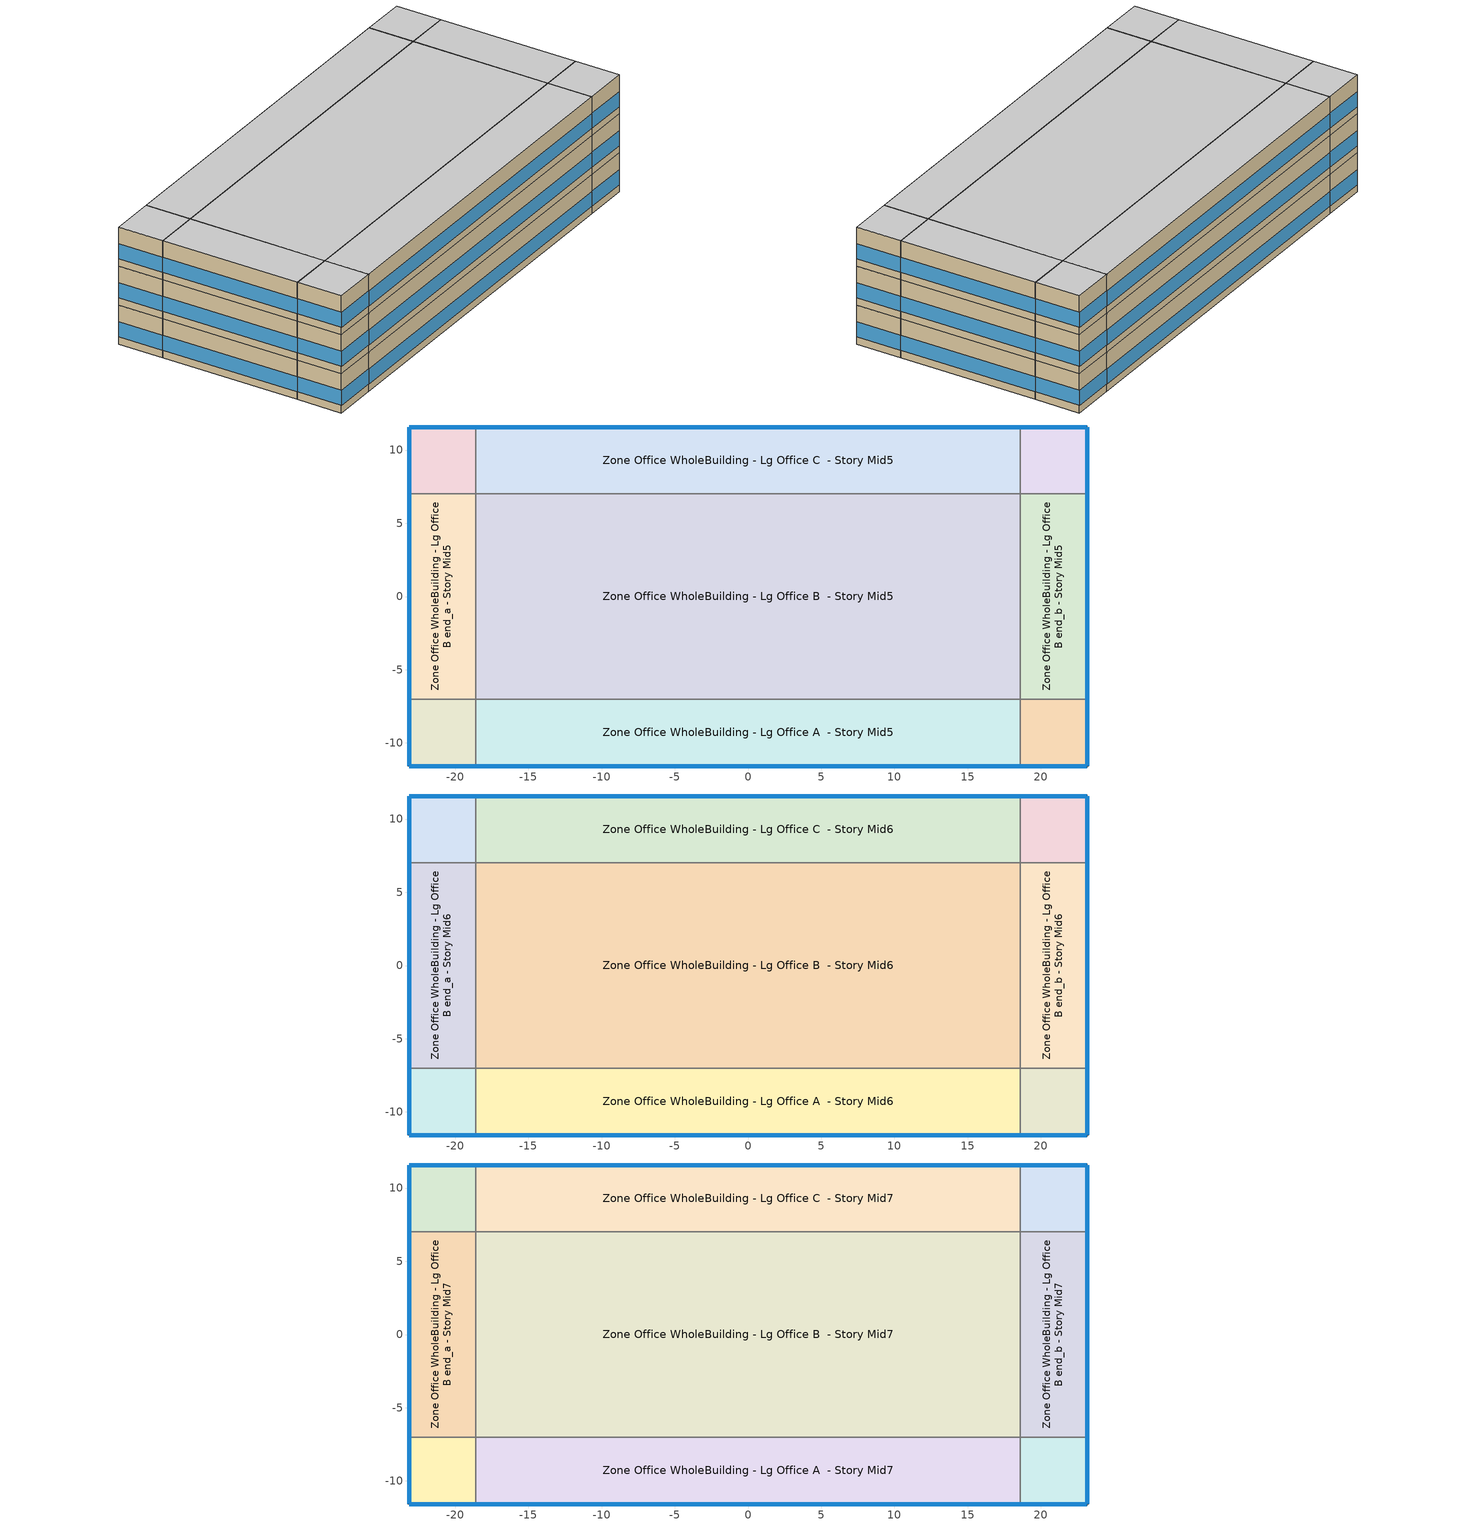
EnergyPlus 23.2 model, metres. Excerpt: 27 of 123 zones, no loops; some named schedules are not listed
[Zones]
Zone Office WholeBuilding - Lg Office A  - Story Mid5
 floor adiabatic (Typical Interior Floor): -18.58,-11.58 -18.58,-7 18.58,-7 18.58,-11.58 z19.81
 wall outside (Typical Insulated Steel Framed Exterior Wall R-4.44): -18.58,-11.58 18.58,-11.58 z19.81:23.77
 wall to Zone Office WholeBuilding - Lg Office A end_a - Story Mid5 (Typical Interior Wall): -18.58,-7 -18.58,-11.58 z19.81:23.77
 wall to Zone Office WholeBuilding - Lg Office B  - Story Mid5 (Typical Interior Wall): 18.58,-7 -18.58,-7 z19.81:23.77
 wall to Zone Office WholeBuilding - Lg Office A end_b - Story Mid5 (Typical Interior Wall): 18.58,-11.58 18.58,-7 z19.81:23.77
 window (U 1.22 SHGC 0.54 Simple Glazing Window U-1.22 SHGC 0.54): -18.55,-11.58 18.55,-11.58 z20.57:22.08
 ceiling adiabatic (Typical Interior Ceiling): 18.58,-11.58 18.58,-7 -18.58,-7 -18.58,-11.58 z23.77
Zone Office WholeBuilding - Lg Office A end_a - Story Mid5
 floor adiabatic (Typical Interior Floor): -23.15,-11.58 -23.15,-7 -18.58,-7 -18.58,-11.58 z19.81
 wall outside (Typical Insulated Steel Framed Exterior Wall R-4.44): -23.15,-7 -23.15,-11.58 -18.58,-11.58 z19.81:23.77
 wall to Zone Office WholeBuilding - Lg Office B end_a - Story Mid5 (Typical Interior Wall): -18.58,-7 -23.15,-7 z19.81:23.77
 window (U 1.22 SHGC 0.54 Simple Glazing Window U-1.22 SHGC 0.54): -23.15,-7.03 -23.15,-11.55 / -23.13,-11.58 -18.6,-11.58 z20.57:22.1
 ceiling adiabatic (Typical Interior Ceiling): -18.58,-11.58 -18.58,-7 -23.15,-7 -23.15,-11.58 z23.77
Zone Office WholeBuilding - Lg Office A end_b - Story Mid5
 floor adiabatic (Typical Interior Floor): 18.58,-11.58 18.58,-7 23.15,-7 23.15,-11.58 z19.81
 wall outside (Typical Insulated Steel Framed Exterior Wall R-4.44): 18.58,-11.58 23.15,-11.58 23.15,-7 z19.81:23.77
 wall to Zone Office WholeBuilding - Lg Office B end_b - Story Mid5 (Typical Interior Wall): 23.15,-7 18.58,-7 z19.81:23.77
 window (U 1.22 SHGC 0.54 Simple Glazing Window U-1.22 SHGC 0.54): 23.15,-11.55 23.15,-7.03 / 18.6,-11.58 23.13,-11.58 z20.57:22.1
 ceiling adiabatic (Typical Interior Ceiling): 23.15,-11.58 23.15,-7 18.58,-7 18.58,-11.58 z23.77
Zone Office WholeBuilding - Lg Office B  - Story Mid5
 floor adiabatic (Typical Interior Floor): -18.58,-7 -18.58,7 18.58,7 18.58,-7 z19.81
 wall to Zone Office WholeBuilding - Lg Office B end_a - Story Mid5 (Typical Interior Wall): -18.58,7 -18.58,-7 z19.81:23.77
 wall to Zone Office WholeBuilding - Lg Office C  - Story Mid5 (Typical Interior Wall): 18.58,7 -18.58,7 z19.81:23.77
 wall to Zone Office WholeBuilding - Lg Office B end_b - Story Mid5 (Typical Interior Wall): 18.58,-7 18.58,7 z19.81:23.77
 ceiling adiabatic (Typical Interior Ceiling): 18.58,-7 18.58,7 -18.58,7 -18.58,-7 z23.77
Zone Office WholeBuilding - Lg Office B end_a - Story Mid5
 floor adiabatic (Typical Interior Floor): -23.15,-7 -23.15,7 -18.58,7 -18.58,-7 z19.81
 wall outside (Typical Insulated Steel Framed Exterior Wall R-4.44): -23.15,7 -23.15,-7 z19.81:23.77
 wall to Zone Office WholeBuilding - Lg Office C end_a - Story Mid5 (Typical Interior Wall): -18.58,7 -23.15,7 z19.81:23.77
 window (U 1.22 SHGC 0.54 Simple Glazing Window U-1.22 SHGC 0.54): -23.15,6.98 -23.15,-6.98 z20.57:22.09
 ceiling adiabatic (Typical Interior Ceiling): -18.58,-7 -18.58,7 -23.15,7 -23.15,-7 z23.77
Zone Office WholeBuilding - Lg Office B end_b - Story Mid5
 floor adiabatic (Typical Interior Floor): 18.58,-7 18.58,7 23.15,7 23.15,-7 z19.81
 wall outside (Typical Insulated Steel Framed Exterior Wall R-4.44): 23.15,-7 23.15,7 z19.81:23.77
 wall to Zone Office WholeBuilding - Lg Office C end_b - Story Mid5 (Typical Interior Wall): 23.15,7 18.58,7 z19.81:23.77
 window (U 1.22 SHGC 0.54 Simple Glazing Window U-1.22 SHGC 0.54): 23.15,-6.98 23.15,6.98 z20.57:22.09
 ceiling adiabatic (Typical Interior Ceiling): 23.15,-7 23.15,7 18.58,7 18.58,-7 z23.77
Zone Office WholeBuilding - Lg Office C  - Story Mid5
 floor adiabatic (Typical Interior Floor): -18.58,7 -18.58,11.58 18.58,11.58 18.58,7 z19.81
 wall outside (Typical Insulated Steel Framed Exterior Wall R-4.44): 18.58,11.58 -18.58,11.58 z19.81:23.77
 wall to Zone Office WholeBuilding - Lg Office C end_a - Story Mid5 (Typical Interior Wall): -18.58,11.58 -18.58,7 z19.81:23.77
 wall to Zone Office WholeBuilding - Lg Office C end_b - Story Mid5 (Typical Interior Wall): 18.58,7 18.58,11.58 z19.81:23.77
 window (U 1.22 SHGC 0.54 Simple Glazing Window U-1.22 SHGC 0.54): 18.55,11.58 -18.55,11.58 z20.57:22.08
 ceiling adiabatic (Typical Interior Ceiling): 18.58,7 18.58,11.58 -18.58,11.58 -18.58,7 z23.77
Zone Office WholeBuilding - Lg Office C end_a - Story Mid5
 floor adiabatic (Typical Interior Floor): -23.15,7 -23.15,11.58 -18.58,11.58 -18.58,7 z19.81
 wall outside (Typical Insulated Steel Framed Exterior Wall R-4.44): -18.58,11.58 -23.15,11.58 -23.15,7 z19.81:23.77
 window (U 1.22 SHGC 0.54 Simple Glazing Window U-1.22 SHGC 0.54): -23.15,11.55 -23.15,7.03 / -18.6,11.58 -23.13,11.58 z20.57:22.1
 ceiling adiabatic (Typical Interior Ceiling): -18.58,7 -18.58,11.58 -23.15,11.58 -23.15,7 z23.77
Zone Office WholeBuilding - Lg Office C end_b - Story Mid5
 floor adiabatic (Typical Interior Floor): 18.58,7 18.58,11.58 23.15,11.58 23.15,7 z19.81
 wall outside (Typical Insulated Steel Framed Exterior Wall R-4.44): 23.15,7 23.15,11.58 18.58,11.58 z19.81:23.77
 window (U 1.22 SHGC 0.54 Simple Glazing Window U-1.22 SHGC 0.54): 23.13,11.58 18.6,11.58 / 23.15,7.03 23.15,11.55 z20.57:22.1
 ceiling adiabatic (Typical Interior Ceiling): 23.15,7 23.15,11.58 18.58,11.58 18.58,7 z23.77
Zone Office WholeBuilding - Lg Office A  - Story Mid6
 floor adiabatic (Typical Interior Floor): -18.58,-11.58 -18.58,-7 18.58,-7 18.58,-11.58 z23.77
 wall outside (Typical Insulated Steel Framed Exterior Wall R-4.44): -18.58,-11.58 18.58,-11.58 z23.77:27.74
 wall to Zone Office WholeBuilding - Lg Office A end_a - Story Mid6 (Typical Interior Wall): -18.58,-7 -18.58,-11.58 z23.77:27.74
 wall to Zone Office WholeBuilding - Lg Office B  - Story Mid6 (Typical Interior Wall): 18.58,-7 -18.58,-7 z23.77:27.74
 wall to Zone Office WholeBuilding - Lg Office A end_b - Story Mid6 (Typical Interior Wall): 18.58,-11.58 18.58,-7 z23.77:27.74
 window (U 1.22 SHGC 0.54 Simple Glazing Window U-1.22 SHGC 0.54): -18.55,-11.58 18.55,-11.58 z24.54:26.04
 ceiling adiabatic (Typical Interior Ceiling): 18.58,-11.58 18.58,-7 -18.58,-7 -18.58,-11.58 z27.74
Zone Office WholeBuilding - Lg Office A end_a - Story Mid6
 floor adiabatic (Typical Interior Floor): -23.15,-11.58 -23.15,-7 -18.58,-7 -18.58,-11.58 z23.77
 wall outside (Typical Insulated Steel Framed Exterior Wall R-4.44): -23.15,-7 -23.15,-11.58 -18.58,-11.58 z23.77:27.74
 wall to Zone Office WholeBuilding - Lg Office B end_a - Story Mid6 (Typical Interior Wall): -18.58,-7 -23.15,-7 z23.77:27.74
 window (U 1.22 SHGC 0.54 Simple Glazing Window U-1.22 SHGC 0.54): -23.15,-7.03 -23.15,-11.55 / -23.13,-11.58 -18.6,-11.58 z24.54:26.06
 ceiling adiabatic (Typical Interior Ceiling): -18.58,-11.58 -18.58,-7 -23.15,-7 -23.15,-11.58 z27.74
Zone Office WholeBuilding - Lg Office A end_b - Story Mid6
 floor adiabatic (Typical Interior Floor): 18.58,-11.58 18.58,-7 23.15,-7 23.15,-11.58 z23.77
 wall outside (Typical Insulated Steel Framed Exterior Wall R-4.44): 18.58,-11.58 23.15,-11.58 23.15,-7 z23.77:27.74
 wall to Zone Office WholeBuilding - Lg Office B end_b - Story Mid6 (Typical Interior Wall): 23.15,-7 18.58,-7 z23.77:27.74
 window (U 1.22 SHGC 0.54 Simple Glazing Window U-1.22 SHGC 0.54): 23.15,-11.55 23.15,-7.03 / 18.6,-11.58 23.13,-11.58 z24.54:26.06
 ceiling adiabatic (Typical Interior Ceiling): 23.15,-11.58 23.15,-7 18.58,-7 18.58,-11.58 z27.74
Zone Office WholeBuilding - Lg Office B  - Story Mid6
 floor adiabatic (Typical Interior Floor): -18.58,-7 -18.58,7 18.58,7 18.58,-7 z23.77
 wall to Zone Office WholeBuilding - Lg Office B end_a - Story Mid6 (Typical Interior Wall): -18.58,7 -18.58,-7 z23.77:27.74
 wall to Zone Office WholeBuilding - Lg Office C  - Story Mid6 (Typical Interior Wall): 18.58,7 -18.58,7 z23.77:27.74
 wall to Zone Office WholeBuilding - Lg Office B end_b - Story Mid6 (Typical Interior Wall): 18.58,-7 18.58,7 z23.77:27.74
 ceiling adiabatic (Typical Interior Ceiling): 18.58,-7 18.58,7 -18.58,7 -18.58,-7 z27.74
Zone Office WholeBuilding - Lg Office B end_a - Story Mid6
 floor adiabatic (Typical Interior Floor): -23.15,-7 -23.15,7 -18.58,7 -18.58,-7 z23.77
 wall outside (Typical Insulated Steel Framed Exterior Wall R-4.44): -23.15,7 -23.15,-7 z23.77:27.74
 wall to Zone Office WholeBuilding - Lg Office C end_a - Story Mid6 (Typical Interior Wall): -18.58,7 -23.15,7 z23.77:27.74
 window (U 1.22 SHGC 0.54 Simple Glazing Window U-1.22 SHGC 0.54): -23.15,6.98 -23.15,-6.98 z24.54:26.05
 ceiling adiabatic (Typical Interior Ceiling): -18.58,-7 -18.58,7 -23.15,7 -23.15,-7 z27.74
Zone Office WholeBuilding - Lg Office B end_b - Story Mid6
 floor adiabatic (Typical Interior Floor): 18.58,-7 18.58,7 23.15,7 23.15,-7 z23.77
 wall outside (Typical Insulated Steel Framed Exterior Wall R-4.44): 23.15,-7 23.15,7 z23.77:27.74
 wall to Zone Office WholeBuilding - Lg Office C end_b - Story Mid6 (Typical Interior Wall): 23.15,7 18.58,7 z23.77:27.74
 window (U 1.22 SHGC 0.54 Simple Glazing Window U-1.22 SHGC 0.54): 23.15,-6.98 23.15,6.98 z24.54:26.05
 ceiling adiabatic (Typical Interior Ceiling): 23.15,-7 23.15,7 18.58,7 18.58,-7 z27.74
Zone Office WholeBuilding - Lg Office C  - Story Mid6
 floor adiabatic (Typical Interior Floor): -18.58,7 -18.58,11.58 18.58,11.58 18.58,7 z23.77
 wall outside (Typical Insulated Steel Framed Exterior Wall R-4.44): 18.58,11.58 -18.58,11.58 z23.77:27.74
 wall to Zone Office WholeBuilding - Lg Office C end_a - Story Mid6 (Typical Interior Wall): -18.58,11.58 -18.58,7 z23.77:27.74
 wall to Zone Office WholeBuilding - Lg Office C end_b - Story Mid6 (Typical Interior Wall): 18.58,7 18.58,11.58 z23.77:27.74
 window (U 1.22 SHGC 0.54 Simple Glazing Window U-1.22 SHGC 0.54): 18.55,11.58 -18.55,11.58 z24.54:26.04
 ceiling adiabatic (Typical Interior Ceiling): 18.58,7 18.58,11.58 -18.58,11.58 -18.58,7 z27.74
Zone Office WholeBuilding - Lg Office C end_a - Story Mid6
 floor adiabatic (Typical Interior Floor): -23.15,7 -23.15,11.58 -18.58,11.58 -18.58,7 z23.77
 wall outside (Typical Insulated Steel Framed Exterior Wall R-4.44): -18.58,11.58 -23.15,11.58 -23.15,7 z23.77:27.74
 window (U 1.22 SHGC 0.54 Simple Glazing Window U-1.22 SHGC 0.54): -23.15,11.55 -23.15,7.03 / -18.6,11.58 -23.13,11.58 z24.54:26.06
 ceiling adiabatic (Typical Interior Ceiling): -18.58,7 -18.58,11.58 -23.15,11.58 -23.15,7 z27.74
Zone Office WholeBuilding - Lg Office C end_b - Story Mid6
 floor adiabatic (Typical Interior Floor): 18.58,7 18.58,11.58 23.15,11.58 23.15,7 z23.77
 wall outside (Typical Insulated Steel Framed Exterior Wall R-4.44): 23.15,7 23.15,11.58 18.58,11.58 z23.77:27.74
 window (U 1.22 SHGC 0.54 Simple Glazing Window U-1.22 SHGC 0.54): 23.13,11.58 18.6,11.58 / 23.15,7.03 23.15,11.55 z24.54:26.06
 ceiling adiabatic (Typical Interior Ceiling): 23.15,7 23.15,11.58 18.58,11.58 18.58,7 z27.74
Zone Office WholeBuilding - Lg Office A  - Story Mid7
 floor adiabatic (Typical Interior Floor): -18.58,-11.58 -18.58,-7 18.58,-7 18.58,-11.58 z27.74
 wall outside (Typical Insulated Steel Framed Exterior Wall R-4.44): -18.58,-11.58 18.58,-11.58 z27.74:31.7
 wall to Zone Office WholeBuilding - Lg Office A end_a - Story Mid7 (Typical Interior Wall): -18.58,-7 -18.58,-11.58 z27.74:31.7
 wall to Zone Office WholeBuilding - Lg Office B  - Story Mid7 (Typical Interior Wall): 18.58,-7 -18.58,-7 z27.74:31.7
 wall to Zone Office WholeBuilding - Lg Office A end_b - Story Mid7 (Typical Interior Wall): 18.58,-11.58 18.58,-7 z27.74:31.7
 window (U 1.22 SHGC 0.54 Simple Glazing Window U-1.22 SHGC 0.54): -18.55,-11.58 18.55,-11.58 z28.5:30.01
 ceiling adiabatic (Typical Interior Ceiling): 18.58,-11.58 18.58,-7 -18.58,-7 -18.58,-11.58 z31.7
Zone Office WholeBuilding - Lg Office A end_a - Story Mid7
 floor adiabatic (Typical Interior Floor): -23.15,-11.58 -23.15,-7 -18.58,-7 -18.58,-11.58 z27.74
 wall outside (Typical Insulated Steel Framed Exterior Wall R-4.44): -23.15,-7 -23.15,-11.58 -18.58,-11.58 z27.74:31.7
 wall to Zone Office WholeBuilding - Lg Office B end_a - Story Mid7 (Typical Interior Wall): -18.58,-7 -23.15,-7 z27.74:31.7
 window (U 1.22 SHGC 0.54 Simple Glazing Window U-1.22 SHGC 0.54): -23.15,-7.03 -23.15,-11.55 / -23.13,-11.58 -18.6,-11.58 z28.5:30.02
 ceiling adiabatic (Typical Interior Ceiling): -18.58,-11.58 -18.58,-7 -23.15,-7 -23.15,-11.58 z31.7
Zone Office WholeBuilding - Lg Office A end_b - Story Mid7
 floor adiabatic (Typical Interior Floor): 18.58,-11.58 18.58,-7 23.15,-7 23.15,-11.58 z27.74
 wall outside (Typical Insulated Steel Framed Exterior Wall R-4.44): 18.58,-11.58 23.15,-11.58 23.15,-7 z27.74:31.7
 wall to Zone Office WholeBuilding - Lg Office B end_b - Story Mid7 (Typical Interior Wall): 23.15,-7 18.58,-7 z27.74:31.7
 window (U 1.22 SHGC 0.54 Simple Glazing Window U-1.22 SHGC 0.54): 23.15,-11.55 23.15,-7.03 / 18.6,-11.58 23.13,-11.58 z28.5:30.02
 ceiling adiabatic (Typical Interior Ceiling): 23.15,-11.58 23.15,-7 18.58,-7 18.58,-11.58 z31.7
Zone Office WholeBuilding - Lg Office B  - Story Mid7
 floor adiabatic (Typical Interior Floor): -18.58,-7 -18.58,7 18.58,7 18.58,-7 z27.74
 wall to Zone Office WholeBuilding - Lg Office B end_a - Story Mid7 (Typical Interior Wall): -18.58,7 -18.58,-7 z27.74:31.7
 wall to Zone Office WholeBuilding - Lg Office C  - Story Mid7 (Typical Interior Wall): 18.58,7 -18.58,7 z27.74:31.7
 wall to Zone Office WholeBuilding - Lg Office B end_b - Story Mid7 (Typical Interior Wall): 18.58,-7 18.58,7 z27.74:31.7
 ceiling adiabatic (Typical Interior Ceiling): 18.58,-7 18.58,7 -18.58,7 -18.58,-7 z31.7
Zone Office WholeBuilding - Lg Office B end_a - Story Mid7
 floor adiabatic (Typical Interior Floor): -23.15,-7 -23.15,7 -18.58,7 -18.58,-7 z27.74
 wall outside (Typical Insulated Steel Framed Exterior Wall R-4.44): -23.15,7 -23.15,-7 z27.74:31.7
 wall to Zone Office WholeBuilding - Lg Office C end_a - Story Mid7 (Typical Interior Wall): -18.58,7 -23.15,7 z27.74:31.7
 window (U 1.22 SHGC 0.54 Simple Glazing Window U-1.22 SHGC 0.54): -23.15,6.98 -23.15,-6.98 z28.5:30.01
 ceiling adiabatic (Typical Interior Ceiling): -18.58,-7 -18.58,7 -23.15,7 -23.15,-7 z31.7
Zone Office WholeBuilding - Lg Office B end_b - Story Mid7
 floor adiabatic (Typical Interior Floor): 18.58,-7 18.58,7 23.15,7 23.15,-7 z27.74
 wall outside (Typical Insulated Steel Framed Exterior Wall R-4.44): 23.15,-7 23.15,7 z27.74:31.7
 wall to Zone Office WholeBuilding - Lg Office C end_b - Story Mid7 (Typical Interior Wall): 23.15,7 18.58,7 z27.74:31.7
 window (U 1.22 SHGC 0.54 Simple Glazing Window U-1.22 SHGC 0.54): 23.15,-6.98 23.15,6.98 z28.5:30.01
 ceiling adiabatic (Typical Interior Ceiling): 23.15,-7 23.15,7 18.58,7 18.58,-7 z31.7
Zone Office WholeBuilding - Lg Office C  - Story Mid7
 floor adiabatic (Typical Interior Floor): -18.58,7 -18.58,11.58 18.58,11.58 18.58,7 z27.74
 wall outside (Typical Insulated Steel Framed Exterior Wall R-4.44): 18.58,11.58 -18.58,11.58 z27.74:31.7
 wall to Zone Office WholeBuilding - Lg Office C end_a - Story Mid7 (Typical Interior Wall): -18.58,11.58 -18.58,7 z27.74:31.7
 wall to Zone Office WholeBuilding - Lg Office C end_b - Story Mid7 (Typical Interior Wall): 18.58,7 18.58,11.58 z27.74:31.7
 window (U 1.22 SHGC 0.54 Simple Glazing Window U-1.22 SHGC 0.54): 18.55,11.58 -18.55,11.58 z28.5:30.01
 ceiling adiabatic (Typical Interior Ceiling): 18.58,7 18.58,11.58 -18.58,11.58 -18.58,7 z31.7
Zone Office WholeBuilding - Lg Office C end_a - Story Mid7
 floor adiabatic (Typical Interior Floor): -23.15,7 -23.15,11.58 -18.58,11.58 -18.58,7 z27.74
 wall outside (Typical Insulated Steel Framed Exterior Wall R-4.44): -18.58,11.58 -23.15,11.58 -23.15,7 z27.74:31.7
 window (U 1.22 SHGC 0.54 Simple Glazing Window U-1.22 SHGC 0.54): -23.15,11.55 -23.15,7.03 / -18.6,11.58 -23.13,11.58 z28.5:30.02
 ceiling adiabatic (Typical Interior Ceiling): -18.58,7 -18.58,11.58 -23.15,11.58 -23.15,7 z31.7
Zone Office WholeBuilding - Lg Office C end_b - Story Mid7
 floor adiabatic (Typical Interior Floor): 18.58,7 18.58,11.58 23.15,11.58 23.15,7 z27.74
 wall outside (Typical Insulated Steel Framed Exterior Wall R-4.44): 23.15,7 23.15,11.58 18.58,11.58 z27.74:31.7
 window (U 1.22 SHGC 0.54 Simple Glazing Window U-1.22 SHGC 0.54): 23.13,11.58 18.6,11.58 / 23.15,7.03 23.15,11.55 z28.5:30.02
 ceiling adiabatic (Typical Interior Ceiling): 23.15,7 23.15,11.58 18.58,11.58 18.58,7 z31.7
[Building]
ComStock DOE Ref Pre-1980|LargeOffice: North Axis {deg}=270; Terrain=City
[Site:Location]
Maxwell Afb_AL_USA: Latitude {deg}=32.38; Longitude {deg}=-86.36; Time Zone {hr}=-6; Elevation {m}=52
[Site:GroundTemperature:FCfactorMethod]
January Ground Temperature {C}=16; February Ground Temperature {C}=11.9; March Ground Temperature {C}=7.7; April Ground Temperature {C}=4; May Ground Temperature {C}=7.9; June Ground Temperature {C}=13.8; July Ground Temperature {C}=17.2; August Ground Temperature {C}=20.8; September Ground Temperature {C}=24.8; October Ground Temperature {C}=26.1; November Ground Temperature {C}=26.5; December Ground Temperature {C}=22.5
[Site:WaterMainsTemperature]
Calculation Method=Correlation; Annual Average Outdoor Air Temperature {C}=18.7358; Maximum Difference In Monthly Average Outdoor Air Temperatures {deltaC}=20.53
[SizingPeriod:DesignDay] Month=7; Day of Month=21; Day Type=SummerDesignDay; Daily Dry-Bulb Temperature Range {deltaC}=10.3; Dry-Bulb Temperature Range Modifier Type=DefaultMultipliers; Barometric Pressure {Pa}=100702; Wind Speed {m/s}=3; Wind Direction {deg}=240; Rain Indicator=No; Snow Indicator=No; Daylight Saving Time Indicator=No; Solar Model Indicator=ASHRAETau; ASHRAE Clear Sky Optical Depth for Beam Irradiance (taub)=0.459; ASHRAE Clear Sky Optical Depth for Diffuse Irradiance (taud)=2.177; Begin Environment Reset Mode=FullResetAtBeginEnvironment
Name | Maximum Dry-Bulb Temperature {C} | Humidity Condition Type | Wetbulb or DewPoint at Maximum Dry-Bulb {C}
Maxwell Afb Ann Clg .4% Condns DB=>MWB 1 | 36.3 | Wetbulb | 24.8
Maxwell Afb Ann Clg .4% Condns WB=>MDB 1 | 32.9 | Wetbulb | 27
Maxwell Afb Ann Clg 1% Condns DB=>MWB 1 | 35.2 | Wetbulb | 24.8
Maxwell Afb Ann Clg 2% Condns DP=>MDB 1 | 28.6 | Dewpoint | 24.5
[Material] Thermal Absorptance=0.9; Solar Absorptance=0.7
Name | Roughness | Thickness {m} | Conductivity {W/m-K} | Density {kg/m3} | Specific Heat {J/kg-K} | Visible Absorptance
100mm Normalweight concrete floor | MediumRough | 0.1016 | 2.31045 | 2322 | 832.557 | 0.7
25mm Stucco | Smooth | 0.0254 | 0.72 | 1856 | 840 | 0.7
5/8 in. Gypsum Board | MediumSmooth | 0.0159 | 0.16 | 800 | 1090 | 0.7
G01 13mm gypsum board | Smooth | 0.0127 | 0.160031 | 800.001 | 1090.73 | 0.5
Std Wood 6inch 1 | MediumSmooth | 0.15 | 0.12 | 540 | 1210 | 0.7
[Material:NoMass] Roughness=Smooth; Thermal Absorptance=0.9; Solar Absorptance=0.7
Name | Thermal Resistance {m2-K/W} | Visible Absorptance
CP02 CARPET PAD | 0.21648 | 0.8
Typical Insulation R-2.27 | 0.39899 | 0.7
[WindowMaterial:SimpleGlazingSystem]
U 1.22 SHGC 0.54 Simple Glazing U-1.22 SHGC 0.54: U-Factor {W/m2-K}=6.92748; Solar Heat Gain Coefficient=0.54; Visible Transmittance=0.38
[Construction]
InteriorFurnishings 1: Std Wood 6inch 1
Typical Insulated Steel Framed Exterior Wall R-4.44: 25mm Stucco, 5/8 in. Gypsum Board, Typical Insulation R-2.27, 5/8 in. Gypsum Board
Typical Interior Ceiling: CP02 CARPET PAD, 100mm Normalweight concrete floor
Typical Interior Floor: 100mm Normalweight concrete floor, CP02 CARPET PAD
Typical Interior Wall: G01 13mm gypsum board, G01 13mm gypsum board
U 1.22 SHGC 0.54 Simple Glazing Window U-1.22 SHGC 0.54: U 1.22 SHGC 0.54 Simple Glazing U-1.22 SHGC 0.54
[Zone] Multiplier=1; Part of Total Floor Area=Yes
Zone Office WholeBuilding - Lg Office A  - Story Mid5; Zone Office WholeBuilding - Lg Office A  - Story Mid6; Zone Office WholeBuilding - Lg Office A  - Story Mid7; Zone Office WholeBuilding - Lg Office A end_a - Story Mid5; Zone Office WholeBuilding - Lg Office A end_a - Story Mid6; Zone Office WholeBuilding - Lg Office A end_a - Story Mid7; Zone Office WholeBuilding - Lg Office A end_b - Story Mid5; Zone Office WholeBuilding - Lg Office A end_b - Story Mid6; Zone Office WholeBuilding - Lg Office A end_b - Story Mid7; Zone Office WholeBuilding - Lg Office B  - Story Mid5; Zone Office WholeBuilding - Lg Office B  - Story Mid6; Zone Office WholeBuilding - Lg Office B  - Story Mid7; Zone Office WholeBuilding - Lg Office B end_a - Story Mid5; Zone Office WholeBuilding - Lg Office B end_a - Story Mid6; Zone Office WholeBuilding - Lg Office B end_a - Story Mid7; Zone Office WholeBuilding - Lg Office B end_b - Story Mid5; Zone Office WholeBuilding - Lg Office B end_b - Story Mid6; Zone Office WholeBuilding - Lg Office B end_b - Story Mid7; Zone Office WholeBuilding - Lg Office C  - Story Mid5; Zone Office WholeBuilding - Lg Office C  - Story Mid6; Zone Office WholeBuilding - Lg Office C  - Story Mid7; Zone Office WholeBuilding - Lg Office C end_a - Story Mid5; Zone Office WholeBuilding - Lg Office C end_a - Story Mid6; Zone Office WholeBuilding - Lg Office C end_a - Story Mid7; Zone Office WholeBuilding - Lg Office C end_b - Story Mid5; Zone Office WholeBuilding - Lg Office C end_b - Story Mid6; Zone Office WholeBuilding - Lg Office C end_b - Story Mid7
[Space] Space Type=Office WholeBuilding - Lg Office - ComStock DOE Ref Pre-1980
Name | Zone
Office WholeBuilding - Lg Office A  - Story Mid5 | Zone Office WholeBuilding - Lg Office A  - Story Mid5
Office WholeBuilding - Lg Office A  - Story Mid6 | Zone Office WholeBuilding - Lg Office A  - Story Mid6
Office WholeBuilding - Lg Office A  - Story Mid7 | Zone Office WholeBuilding - Lg Office A  - Story Mid7
Office WholeBuilding - Lg Office A end_a - Story Mid5 | Zone Office WholeBuilding - Lg Office A end_a - Story Mid5
Office WholeBuilding - Lg Office A end_a - Story Mid6 | Zone Office WholeBuilding - Lg Office A end_a - Story Mid6
Office WholeBuilding - Lg Office A end_a - Story Mid7 | Zone Office WholeBuilding - Lg Office A end_a - Story Mid7
Office WholeBuilding - Lg Office A end_b - Story Mid5 | Zone Office WholeBuilding - Lg Office A end_b - Story Mid5
Office WholeBuilding - Lg Office A end_b - Story Mid6 | Zone Office WholeBuilding - Lg Office A end_b - Story Mid6
Office WholeBuilding - Lg Office A end_b - Story Mid7 | Zone Office WholeBuilding - Lg Office A end_b - Story Mid7
Office WholeBuilding - Lg Office B  - Story Mid5 | Zone Office WholeBuilding - Lg Office B  - Story Mid5
Office WholeBuilding - Lg Office B  - Story Mid6 | Zone Office WholeBuilding - Lg Office B  - Story Mid6
Office WholeBuilding - Lg Office B  - Story Mid7 | Zone Office WholeBuilding - Lg Office B  - Story Mid7
Office WholeBuilding - Lg Office B end_a - Story Mid5 | Zone Office WholeBuilding - Lg Office B end_a - Story Mid5
Office WholeBuilding - Lg Office B end_a - Story Mid6 | Zone Office WholeBuilding - Lg Office B end_a - Story Mid6
Office WholeBuilding - Lg Office B end_a - Story Mid7 | Zone Office WholeBuilding - Lg Office B end_a - Story Mid7
Office WholeBuilding - Lg Office B end_b - Story Mid5 | Zone Office WholeBuilding - Lg Office B end_b - Story Mid5
Office WholeBuilding - Lg Office B end_b - Story Mid6 | Zone Office WholeBuilding - Lg Office B end_b - Story Mid6
Office WholeBuilding - Lg Office B end_b - Story Mid7 | Zone Office WholeBuilding - Lg Office B end_b - Story Mid7
Office WholeBuilding - Lg Office C  - Story Mid5 | Zone Office WholeBuilding - Lg Office C  - Story Mid5
Office WholeBuilding - Lg Office C  - Story Mid6 | Zone Office WholeBuilding - Lg Office C  - Story Mid6
Office WholeBuilding - Lg Office C  - Story Mid7 | Zone Office WholeBuilding - Lg Office C  - Story Mid7
Office WholeBuilding - Lg Office C end_a - Story Mid5 | Zone Office WholeBuilding - Lg Office C end_a - Story Mid5
Office WholeBuilding - Lg Office C end_a - Story Mid6 | Zone Office WholeBuilding - Lg Office C end_a - Story Mid6
Office WholeBuilding - Lg Office C end_a - Story Mid7 | Zone Office WholeBuilding - Lg Office C end_a - Story Mid7
Office WholeBuilding - Lg Office C end_b - Story Mid5 | Zone Office WholeBuilding - Lg Office C end_b - Story Mid5
Office WholeBuilding - Lg Office C end_b - Story Mid6 | Zone Office WholeBuilding - Lg Office C end_b - Story Mid6
Office WholeBuilding - Lg Office C end_b - Story Mid7 | Zone Office WholeBuilding - Lg Office C end_b - Story Mid7
[SpaceList]
Office WholeBuilding - Lg Office - ComStock DOE Ref Pre-1980: Office WholeBuilding - Lg Office B  - Story Mid10, Office WholeBuilding - Lg Office B  - Story Ground, Office WholeBuilding - Lg Office A end_a - Story Mid, Office WholeBuilding - Lg Office A  - Story Mid, Office WholeBuilding - Lg Office B  - Story Mid, Office WholeBuilding - Lg Office C  - Story Mid, Office WholeBuilding - Lg Office A end_b - Story Mid, Office WholeBuilding - Lg Office B end_a - Story Mid2, Office WholeBuilding - Lg Office C end_a - Story Mid2, Office WholeBuilding - Lg Office A end_b - Story Mid8, Office WholeBuilding - Lg Office A end_a - Story Mid3, Office WholeBuilding - Lg Office B end_a - Story Mid3, Office WholeBuilding - Lg Office C end_a - Story Mid3, Office WholeBuilding - Lg Office A end_b - Story Top, Office WholeBuilding - Lg Office A end_b - Story Mid3, Office WholeBuilding - Lg Office B end_b - Story Mid3, Office WholeBuilding - Lg Office A  - Story Mid2, Office WholeBuilding - Lg Office C end_b - Story Mid3, Office WholeBuilding - Lg Office A end_a - Story Mid4, Office WholeBuilding - Lg Office B end_a - Story Mid4, Office WholeBuilding - Lg Office A  - Story Mid4, Office WholeBuilding - Lg Office B  - Story Mid4, Office WholeBuilding - Lg Office C  - Story Mid4, Office WholeBuilding - Lg Office B end_a - Story Ground, Office WholeBuilding - Lg Office B end_b - Story Mid2, Office WholeBuilding - Lg Office A end_a - Story Mid8, Office WholeBuilding - Lg Office A end_b - Story Mid4, Office WholeBuilding - Lg Office B end_b - Story Mid4, Office WholeBuilding - Lg Office C end_a - Story Ground, Office WholeBuilding - Lg Office C end_b - Story Mid4, Office WholeBuilding - Lg Office C end_a - Story Mid5, Office WholeBuilding - Lg Office C  - Story Mid5, Office WholeBuilding - Lg Office A  - Story Mid3, Office WholeBuilding - Lg Office A end_b - Story Mid5, Office WholeBuilding - Lg Office B end_b - Story Mid5, Office WholeBuilding - Lg Office A end_a - Story Ground, Office WholeBuilding - Lg Office C  - Story Mid2, Office WholeBuilding - Lg Office C  - Story Mid10, Office WholeBuilding - Lg Office B end_a - Story Mid, Office WholeBuilding - Lg Office C end_a - Story Mid10, Office WholeBuilding - Lg Office B  - Story Mid9, Office WholeBuilding - Lg Office B end_b - Story Mid10, Office WholeBuilding - Lg Office A end_b - Story Mid10, Office WholeBuilding - Lg Office B end_b - Story Mid9, Office WholeBuilding - Lg Office C end_a - Story Mid11, Office WholeBuilding - Lg Office C end_b - Story Top, Office WholeBuilding - Lg Office B end_b - Story Top, Office WholeBuilding - Lg Office A end_a - Story Mid7, Office WholeBuilding - Lg Office A end_a - Story Mid6, Office WholeBuilding - Lg Office A  - Story Mid5, Office WholeBuilding - Lg Office B  - Story Mid6, Office WholeBuilding - Lg Office C end_b - Story Mid11, Office WholeBuilding - Lg Office B  - Story Top, Office WholeBuilding - Lg Office A end_a - Story Mid10, Office WholeBuilding - Lg Office C end_b - Story Mid, Office WholeBuilding - Lg Office C  - Story Top, Office WholeBuilding - Lg Office A end_a - Story Mid11, Office WholeBuilding - Lg Office B  - Story Mid3, Office WholeBuilding - Lg Office C end_a - Story Top, Office WholeBuilding - Lg Office C end_b - Story Mid2, Office WholeBuilding - Lg Office A end_b - Story Mid6, Office WholeBuilding - Lg Office C end_b - Story Mid6, Office WholeBuilding - Lg Office A  - Story Mid10, Office WholeBuilding - Lg Office A  - Story Top, Office WholeBuilding - Lg Office A  - Story Mid6, Office WholeBuilding - Lg Office C end_a - Story Mid4, Office WholeBuilding - Lg Office C  - Story Mid11, Office WholeBuilding - Lg Office A  - Story Mid11, Office WholeBuilding - Lg Office B end_b - Story Mid, Office WholeBuilding - Lg Office A end_b - Story Mid9, Office WholeBuilding - Lg Office B end_a - Story Mid10, Office WholeBuilding - Lg Office C  - Story Mid9, Office WholeBuilding - Lg Office C end_b - Story Mid9, Office WholeBuilding - Lg Office C  - Story Mid3, Office WholeBuilding - Lg Office B  - Story Mid5, Office WholeBuilding - Lg Office C  - Story Mid7, Office WholeBuilding - Lg Office A end_a - Story Mid9, Office WholeBuilding - Lg Office B end_a - Story Mid11, Office WholeBuilding - Lg Office B end_a - Story Top, Office WholeBuilding - Lg Office A end_b - Story Mid11, Office WholeBuilding - Lg Office A  - Story Mid9, Office WholeBuilding - Lg Office B end_a - Story Mid5, Office WholeBuilding - Lg Office B end_a - Story Mid8, Office WholeBuilding - Lg Office C end_b - Story Mid8, Office WholeBuilding - Lg Office B  - Story Mid11, Office WholeBuilding - Lg Office C end_a - Story Mid9, Office WholeBuilding - Lg Office A  - Story Ground, Office WholeBuilding - Lg Office C end_a - Story Mid6, Office WholeBuilding - Lg Office C end_a - Story Mid, Office WholeBuilding - Lg Office A end_b - Story Mid2, Office WholeBuilding - Lg Office B end_a - Story Mid6, Office WholeBuilding - Lg Office B  - Story Mid7, Office WholeBuilding - Lg Office B end_a - Story Mid9, Office WholeBuilding - Lg Office B end_b - Story Mid8, Office WholeBuilding - Lg Office A end_a - Story Mid5, Office WholeBuilding - Lg Office B end_b - Story Mid7, Office WholeBuilding - Lg Office A end_a - Story Top, Office WholeBuilding - Lg Office A  - Story Mid7, Office WholeBuilding - Lg Office A end_a - Story Mid2, Office WholeBuilding - Lg Office B  - Story Mid2, Office WholeBuilding - Lg Office C  - Story Mid8, Office WholeBuilding - Lg Office C end_b - Story Mid10, Office WholeBuilding - Lg Office C end_a - Story Mid7, Office WholeBuilding - Lg Office B end_b - Story Mid11, Office WholeBuilding - Lg Office B  - Story Mid8, Office WholeBuilding - Lg Office A  - Story Mid8, Office WholeBuilding - Lg Office C end_a - Story Mid8, Office WholeBuilding - Lg Office C  - Story Ground, Office WholeBuilding - Lg Office C end_b - Story Mid7, Office WholeBuilding - Lg Office A end_b - Story Mid7, Office WholeBuilding - Lg Office B end_a - Story Mid7, Office WholeBuilding - Lg Office C  - Story Mid6, Office WholeBuilding - Lg Office B end_b - Story Mid6, Office WholeBuilding - Lg Office C end_b - Story Mid5
[Lights]
Office WholeBuilding - Lg Office Lights: Zone or ZoneList or Space or SpaceList=Office WholeBuilding - Lg Office - ComStock DOE Ref Pre-1980; Schedule=Office BLDG_LIGHT_EndUseData; Design Level Calculation Method=Watts/Area; Watts per Zone Floor Area {W/m2}=16.9532; Return Air Fraction=0; Fraction Radiant=0.655386; Fraction Visible=0.2; Fraction Replaceable=1
[ElectricEquipment]
Office WholeBuilding - Lg Office Elec Equip: Zone or ZoneList or Space or SpaceList=Office WholeBuilding - Lg Office - ComStock DOE Ref Pre-1980; Schedule=Office BLDG_EQUIP_EndUseData; Design Level Calculation Method=Watts/Area; Watts per Zone Floor Area {W/m2}=8.07293; Fraction Latent=0; Fraction Radiant=0.5; Fraction Lost=0
[InternalMass] Construction=InteriorFurnishings 1
Name | Zone or ZoneList | Space or SpaceList | Surface Area {m2}
Office WholeBuilding - Lg Office A  - Story Mid5 Mass | Zone Office WholeBuilding - Lg Office A  - Story Mid5 | Office WholeBuilding - Lg Office A  - Story Mid5 | 339.777
Office WholeBuilding - Lg Office A  - Story Mid6 Mass | Zone Office WholeBuilding - Lg Office A  - Story Mid6 | Office WholeBuilding - Lg Office A  - Story Mid6 | 339.777
Office WholeBuilding - Lg Office A  - Story Mid7 Mass | Zone Office WholeBuilding - Lg Office A  - Story Mid7 | Office WholeBuilding - Lg Office A  - Story Mid7 | 339.777
Office WholeBuilding - Lg Office A end_a - Story Mid5 Mass | Zone Office WholeBuilding - Lg Office A end_a - Story Mid5 | Office WholeBuilding - Lg Office A end_a - Story Mid5 | 41.8064
Office WholeBuilding - Lg Office A end_a - Story Mid6 Mass | Zone Office WholeBuilding - Lg Office A end_a - Story Mid6 | Office WholeBuilding - Lg Office A end_a - Story Mid6 | 41.8064
Office WholeBuilding - Lg Office A end_a - Story Mid7 Mass | Zone Office WholeBuilding - Lg Office A end_a - Story Mid7 | Office WholeBuilding - Lg Office A end_a - Story Mid7 | 41.8064
Office WholeBuilding - Lg Office A end_b - Story Mid5 Mass | Zone Office WholeBuilding - Lg Office A end_b - Story Mid5 | Office WholeBuilding - Lg Office A end_b - Story Mid5 | 41.8064
Office WholeBuilding - Lg Office A end_b - Story Mid6 Mass | Zone Office WholeBuilding - Lg Office A end_b - Story Mid6 | Office WholeBuilding - Lg Office A end_b - Story Mid6 | 41.8064
Office WholeBuilding - Lg Office A end_b - Story Mid7 Mass | Zone Office WholeBuilding - Lg Office A end_b - Story Mid7 | Office WholeBuilding - Lg Office A end_b - Story Mid7 | 41.8064
Office WholeBuilding - Lg Office B  - Story Mid5 Mass | Zone Office WholeBuilding - Lg Office B  - Story Mid5 | Office WholeBuilding - Lg Office B  - Story Mid5 | 1040.97
Office WholeBuilding - Lg Office B  - Story Mid6 Mass | Zone Office WholeBuilding - Lg Office B  - Story Mid6 | Office WholeBuilding - Lg Office B  - Story Mid6 | 1040.97
Office WholeBuilding - Lg Office B  - Story Mid7 Mass | Zone Office WholeBuilding - Lg Office B  - Story Mid7 | Office WholeBuilding - Lg Office B  - Story Mid7 | 1040.97
Office WholeBuilding - Lg Office B end_a - Story Mid5 Mass | Zone Office WholeBuilding - Lg Office B end_a - Story Mid5 | Office WholeBuilding - Lg Office B end_a - Story Mid5 | 128.082
Office WholeBuilding - Lg Office B end_a - Story Mid6 Mass | Zone Office WholeBuilding - Lg Office B end_a - Story Mid6 | Office WholeBuilding - Lg Office B end_a - Story Mid6 | 128.082
Office WholeBuilding - Lg Office B end_a - Story Mid7 Mass | Zone Office WholeBuilding - Lg Office B end_a - Story Mid7 | Office WholeBuilding - Lg Office B end_a - Story Mid7 | 128.082
Office WholeBuilding - Lg Office B end_b - Story Mid5 Mass | Zone Office WholeBuilding - Lg Office B end_b - Story Mid5 | Office WholeBuilding - Lg Office B end_b - Story Mid5 | 128.082
Office WholeBuilding - Lg Office B end_b - Story Mid6 Mass | Zone Office WholeBuilding - Lg Office B end_b - Story Mid6 | Office WholeBuilding - Lg Office B end_b - Story Mid6 | 128.082
Office WholeBuilding - Lg Office B end_b - Story Mid7 Mass | Zone Office WholeBuilding - Lg Office B end_b - Story Mid7 | Office WholeBuilding - Lg Office B end_b - Story Mid7 | 128.082
Office WholeBuilding - Lg Office C  - Story Mid5 Mass | Zone Office WholeBuilding - Lg Office C  - Story Mid5 | Office WholeBuilding - Lg Office C  - Story Mid5 | 339.777
Office WholeBuilding - Lg Office C  - Story Mid6 Mass | Zone Office WholeBuilding - Lg Office C  - Story Mid6 | Office WholeBuilding - Lg Office C  - Story Mid6 | 339.777
Office WholeBuilding - Lg Office C  - Story Mid7 Mass | Zone Office WholeBuilding - Lg Office C  - Story Mid7 | Office WholeBuilding - Lg Office C  - Story Mid7 | 339.777
Office WholeBuilding - Lg Office C end_a - Story Mid5 Mass | Zone Office WholeBuilding - Lg Office C end_a - Story Mid5 | Office WholeBuilding - Lg Office C end_a - Story Mid5 | 41.8064
Office WholeBuilding - Lg Office C end_a - Story Mid6 Mass | Zone Office WholeBuilding - Lg Office C end_a - Story Mid6 | Office WholeBuilding - Lg Office C end_a - Story Mid6 | 41.8064
Office WholeBuilding - Lg Office C end_a - Story Mid7 Mass | Zone Office WholeBuilding - Lg Office C end_a - Story Mid7 | Office WholeBuilding - Lg Office C end_a - Story Mid7 | 41.8064
Office WholeBuilding - Lg Office C end_b - Story Mid5 Mass | Zone Office WholeBuilding - Lg Office C end_b - Story Mid5 | Office WholeBuilding - Lg Office C end_b - Story Mid5 | 41.8064
Office WholeBuilding - Lg Office C end_b - Story Mid6 Mass | Zone Office WholeBuilding - Lg Office C end_b - Story Mid6 | Office WholeBuilding - Lg Office C end_b - Story Mid6 | 41.8064
Office WholeBuilding - Lg Office C end_b - Story Mid7 Mass | Zone Office WholeBuilding - Lg Office C end_b - Story Mid7 | Office WholeBuilding - Lg Office C end_b - Story Mid7 | 41.8064
[People]
Office WholeBuilding - Lg Office People: Zone or ZoneList or Space or SpaceList=Office WholeBuilding - Lg Office - ComStock DOE Ref Pre-1980; Number of People Schedule=Large Office Bldg Occ; Number of People Calculation Method=People/Area; People per Floor Area {person/m2}=0.0538196; Fraction Radiant=0.3; Activity Level Schedule=Large Office Activity; Work Efficiency Schedule=Work Efficiency Schedule; Clothing Insulation Schedule=Clothing Schedule; Air Velocity Schedule=Air Velocity Schedule
[ZoneInfiltration:DesignFlowRate] Schedule=Always On Discrete; Design Flow Rate Calculation Method=Flow/ExteriorArea; Flow Rate per Exterior Surface Area {m3/s-m2}=0.00102523; Constant Term Coefficient=0; Temperature Term Coefficient=0; Velocity Term Coefficient=0.224; Velocity Squared Term Coefficient=0
Name | Zone or ZoneList or Space or SpaceList
Office WholeBuilding - Lg Office A  - Story Mid5 Infiltration | Office WholeBuilding - Lg Office A  - Story Mid5
Office WholeBuilding - Lg Office A  - Story Mid6 Infiltration | Office WholeBuilding - Lg Office A  - Story Mid6
Office WholeBuilding - Lg Office A  - Story Mid7 Infiltration | Office WholeBuilding - Lg Office A  - Story Mid7
Office WholeBuilding - Lg Office A end_a - Story Mid5 Infiltration | Office WholeBuilding - Lg Office A end_a - Story Mid5
Office WholeBuilding - Lg Office A end_a - Story Mid6 Infiltration | Office WholeBuilding - Lg Office A end_a - Story Mid6
Office WholeBuilding - Lg Office A end_a - Story Mid7 Infiltration | Office WholeBuilding - Lg Office A end_a - Story Mid7
Office WholeBuilding - Lg Office A end_b - Story Mid5 Infiltration | Office WholeBuilding - Lg Office A end_b - Story Mid5
Office WholeBuilding - Lg Office A end_b - Story Mid6 Infiltration | Office WholeBuilding - Lg Office A end_b - Story Mid6
Office WholeBuilding - Lg Office A end_b - Story Mid7 Infiltration | Office WholeBuilding - Lg Office A end_b - Story Mid7
Office WholeBuilding - Lg Office B end_a - Story Mid5 Infiltration | Office WholeBuilding - Lg Office B end_a - Story Mid5
Office WholeBuilding - Lg Office B end_a - Story Mid6 Infiltration | Office WholeBuilding - Lg Office B end_a - Story Mid6
Office WholeBuilding - Lg Office B end_a - Story Mid7 Infiltration | Office WholeBuilding - Lg Office B end_a - Story Mid7
Office WholeBuilding - Lg Office B end_b - Story Mid5 Infiltration | Office WholeBuilding - Lg Office B end_b - Story Mid5
Office WholeBuilding - Lg Office B end_b - Story Mid6 Infiltration | Office WholeBuilding - Lg Office B end_b - Story Mid6
Office WholeBuilding - Lg Office B end_b - Story Mid7 Infiltration | Office WholeBuilding - Lg Office B end_b - Story Mid7
Office WholeBuilding - Lg Office C  - Story Mid5 Infiltration | Office WholeBuilding - Lg Office C  - Story Mid5
Office WholeBuilding - Lg Office C  - Story Mid6 Infiltration | Office WholeBuilding - Lg Office C  - Story Mid6
Office WholeBuilding - Lg Office C  - Story Mid7 Infiltration | Office WholeBuilding - Lg Office C  - Story Mid7
Office WholeBuilding - Lg Office C end_a - Story Mid5 Infiltration | Office WholeBuilding - Lg Office C end_a - Story Mid5
Office WholeBuilding - Lg Office C end_a - Story Mid6 Infiltration | Office WholeBuilding - Lg Office C end_a - Story Mid6
Office WholeBuilding - Lg Office C end_a - Story Mid7 Infiltration | Office WholeBuilding - Lg Office C end_a - Story Mid7
Office WholeBuilding - Lg Office C end_b - Story Mid5 Infiltration | Office WholeBuilding - Lg Office C end_b - Story Mid5
Office WholeBuilding - Lg Office C end_b - Story Mid6 Infiltration | Office WholeBuilding - Lg Office C end_b - Story Mid6
Office WholeBuilding - Lg Office C end_b - Story Mid7 Infiltration | Office WholeBuilding - Lg Office C end_b - Story Mid7
[Exterior:Lights] Schedule=Always On Discrete; Control Option=AstronomicalClock
Name | Design Level {W}
Building Facades | 1481.13
Main Entries | 276.923
Other Doors | 346.154
Parking Areas and Drives | 12089.1
[Schedule:Day:Interval]
Office BLDG_LIGHT_EndUseData Sun Day: Average, 00:15, 0.0633487, 00:30, 0.0634362, 00:45, 0.0635237, 01:00, 0.0636112, 01:15, 0.0636987, 01:30, 0.0637342, 01:45, 0.0637697, 02:00, 0.0638052, 02:15, 0.0638407, 02:30, 0.0638426, 02:45, 0.0638445, 03:00, 0.0638464, 03:15, 0.0638483, 03:30, 0.0590495, 03:45, 0.0542507, 04:00, 0.0494519, 04:15, 0.0446531, 04:30, 0.0446931, 04:45, 0.0447331, 05:00, 0.0447731, 05:15, 0.0448131, 05:30, 0.0444464, 05:45, 0.0440796, 06:00, 0.0437128, 06:15, 0.043346, 06:30, 0.0434107, 06:45, 0.0434753, 07:00, 0.04354, 07:15, 0.0436047, 07:30, 0.0436534, 07:45, 0.0437021, 08:00, 0.0437508, 08:15, 0.0437995, 08:30, 0.0432527, 08:45, 0.0427059, 09:00, 0.042159, 09:15, 0.0416122, 09:30, 0.0417322, 09:45, 0.0418523, 10:00, 0.0419723, 10:15, 0.0420923, 10:30, 0.0636421, 10:45, 0.0636506, 11:00, 0.0636591, 11:15, 0.0636676, 11:30, 0.063676, 11:45, 0.0636845, 12:00, 0.063693, 12:15, 0.0637015, 12:30, 0.0637099, 12:45, 0.0637184, 13:00, 0.0637269, 13:15, 0.0637354, 13:30, 0.0637438, 13:45, 0.0637523, 14:00, 0.0637608, 14:15, 0.0637693, 14:30, 0.0637777, 14:45, 0.0637862, 15:00, 0.0637947, 15:15, 0.0638032, 15:30, 0.0638116, 15:45, 0.0638201, 16:00, 0.0638286, 16:15, 0.0638371, 16:30, 0.0638455, 16:45, 0.063854, 17:00, 0.0638625, 17:15, 0.063871, 17:30, 0.0638794, 17:45, 0.0638879, 18:00, 0.0638964, 18:15, 0.0639049, 18:30, 0.0639133, 18:45, 0.0639218, 19:00, 0.0639303, 19:15, 0.0639388, 19:30, 0.0632919, 19:45, 0.062645, 20:00, 0.0619982, 20:15, 0.0613513, 20:30, 0.0619439, 20:45, 0.0625364, 21:00, 0.0631289, 21:15, 0.0637214, 21:30, 0.0609629, 21:45, 0.0582044, 22:00, 0.0554458, 22:15, 0.0526873, 22:30, 0.053833, 22:45, 0.0549787, 23:00, 0.0561244, 23:15, 0.0572701, 23:30, 0.0587898, 23:45, 0.0603094, 24:00, 0.0618291
Office BLDG_EQUIP_EndUseData Default: Average, 00:15, 0.5631, 00:30, 0.5375, 00:45, 0.5376, 01:00, 0.5377, 01:15, 0.5378, 01:30, 0.5379, 01:45, 0.538, 02:00, 0.5381, 02:15, 0.5382, 02:30, 0.5383, 02:45, 0.5384, 03:00, 0.5385, 03:15, 0.5386, 03:30, 0.55345, 03:45, 0.5683, 04:00, 0.58315, 04:15, 0.598, 04:30, 0.6198, 04:45, 0.6416, 05:00, 0.6634, 05:15, 0.6852, 05:30, 0.7091, 05:45, 0.733, 06:00, 0.7569, 06:15, 0.7808, 06:30, 0.80195, 06:45, 0.8231, 07:00, 0.84425, 07:15, 0.8654, 07:30, 0.86895, 07:45, 0.8725, 08:00, 0.87605, 08:15, 0.8796, 08:30, 0.88315, 08:45, 0.8867, 09:00, 0.8855, 09:15, 0.8843, 09:30, 0.8831, 09:45, 0.8819, 10:00, 0.8666, 10:15, 0.8513, 10:30, 0.836, 10:45, 0.8207, 11:00, 0.8107, 11:15, 0.8007, 11:30, 0.7907, 11:45, 0.7807, 12:00, 0.76935, 12:15, 0.758, 12:30, 0.74665, 12:45, 0.7353, 13:00, 0.719025, 13:15, 0.70275, 13:30, 0.686475, 13:45, 0.6702, 14:00, 0.6593, 14:15, 0.6484, 14:30, 0.6375, 14:45, 0.6266, 15:00, 0.6157, 15:15, 0.6048, 15:30, 0.5951, 15:45, 0.5854, 16:00, 0.5757, 16:15, 0.566, 16:30, 0.568025, 16:45, 0.57005, 17:00, 0.572075, 17:15, 0.5741, 17:30, 0.58375, 17:45, 0.5934, 18:00, 0.60305, 18:15, 0.6127, 18:30, 0.6241, 18:45, 0.6355, 19:00, 0.6469, 19:15, 0.6583, 19:30, 0.662075, 19:45, 0.66585, 20:00, 0.669625, 20:15, 0.6734, 20:30, 0.659798, 20:45, 0.646195, 21:00, 0.632593, 21:15, 0.61899, 21:30, 0.599167, 21:45, 0.579345, 22:00, 0.559523, 22:15, 0.5397, 22:30, 0.549925, 22:45, 0.56015, 23:00, 0.570375, 23:15, 0.5806, 23:30, 0.575925, 23:45, 0.57165, 24:00, 0.567375
Office BLDG_EQUIP_EndUseData Sat Day: Average, 00:15, 0.520825, 00:30, 0.5268, 00:45, 0.535025, 01:00, 0.54325, 01:15, 0.551475, 01:30, 0.5597, 01:45, 0.5684, 02:00, 0.5771, 02:15, 0.5858, 02:30, 0.5945, 02:45, 0.6013, 03:00, 0.6081, 03:15, 0.6149, 03:30, 0.6217, 03:45, 0.5369, 04:00, 0.53445, 04:15, 0.532, 04:30, 0.52255, 04:45, 0.5131, 05:00, 0.50365, 05:15, 0.4942, 05:30, 0.483575, 05:45, 0.47295, 06:00, 0.462325, 06:15, 0.4517, 06:30, 0.451229, 06:45, 0.450758, 07:00, 0.450287, 07:15, 0.449816, 07:30, 0.449344, 07:45, 0.448873, 08:00, 0.448402, 08:15, 0.447931, 08:30, 0.44746, 08:45, 0.446989, 09:00, 0.446518, 09:15, 0.446047, 09:30, 0.445576, 09:45, 0.445104, 10:00, 0.444633, 10:15, 0.444162, 10:30, 0.443691, 10:45, 0.44322, 11:00, 0.442749, 11:15, 0.442278, 11:30, 0.441807, 11:45, 0.441336, 11:52, 0.4411, 12:00, 0.54995, 12:07, 0.44325, 12:15, 0.549893, 12:22, 0.4454, 12:30, 0.549835, 12:37, 0.44755, 12:45, 0.549778, 12:52, 0.4497, 13:00, 0.549721, 13:07, 0.453, 13:15, 0.549664, 13:22, 0.4563, 13:30, 0.549606, 13:37, 0.4596, 13:45, 0.549549, 13:52, 0.4629, 14:00, 0.549492, 14:07, 0.463371, 14:15, 0.549434, 14:22, 0.463842, 14:30, 0.549377, 14:37, 0.464313, 14:45, 0.54932, 14:52, 0.464784, 15:00, 0.549262, 15:07, 0.465256, 15:15, 0.549205, 15:22, 0.465727, 15:30, 0.549148, 15:37, 0.466198, 15:45, 0.549091, 15:52, 0.466669, 16:00, 0.549033, 16:07, 0.46714, 16:15, 0.548976, 16:22, 0.467611, 16:30, 0.548919, 16:37, 0.468082, 16:45, 0.548861, 16:52, 0.468553, 17:00, 0.548804, 17:07, 0.469024, 17:15, 0.548747, 17:22, 0.469496, 17:30, 0.54869, 17:37, 0.469967, 17:45, 0.548632, 17:52, 0.470438, 18:00, 0.548575, 18:07, 0.470909, 18:15, 0.548518, 18:22, 0.47138, 18:30, 0.54846, 18:37, 0.471851, 18:45, 0.548403, 18:52, 0.472322, 19:00, 0.548346, 19:07, 0.472793, 19:15, 0.548289, 19:22, 0.473264, 19:30, 0.4735, 19:45, 0.478725, 20:00, 0.48395, 20:15, 0.489175, 20:30, 0.4944, 20:45, 0.4945, 21:00, 0.4946, 21:15, 0.4947, 21:30, 0.4948, 21:45, 0.49405, 22:00, 0.4933, 22:15, 0.49255, 22:30, 0.4918, 22:45, 0.494575, 23:00, 0.49735, 23:15, 0.500125, 23:30, 0.5029, 23:45, 0.508875, 24:00, 0.549033
Office BLDG_EQUIP_EndUseData Summer Design Day: No, 24:00, 1
Office BLDG_EQUIP_EndUseData Winter Design Day: No, 24:00, 0
